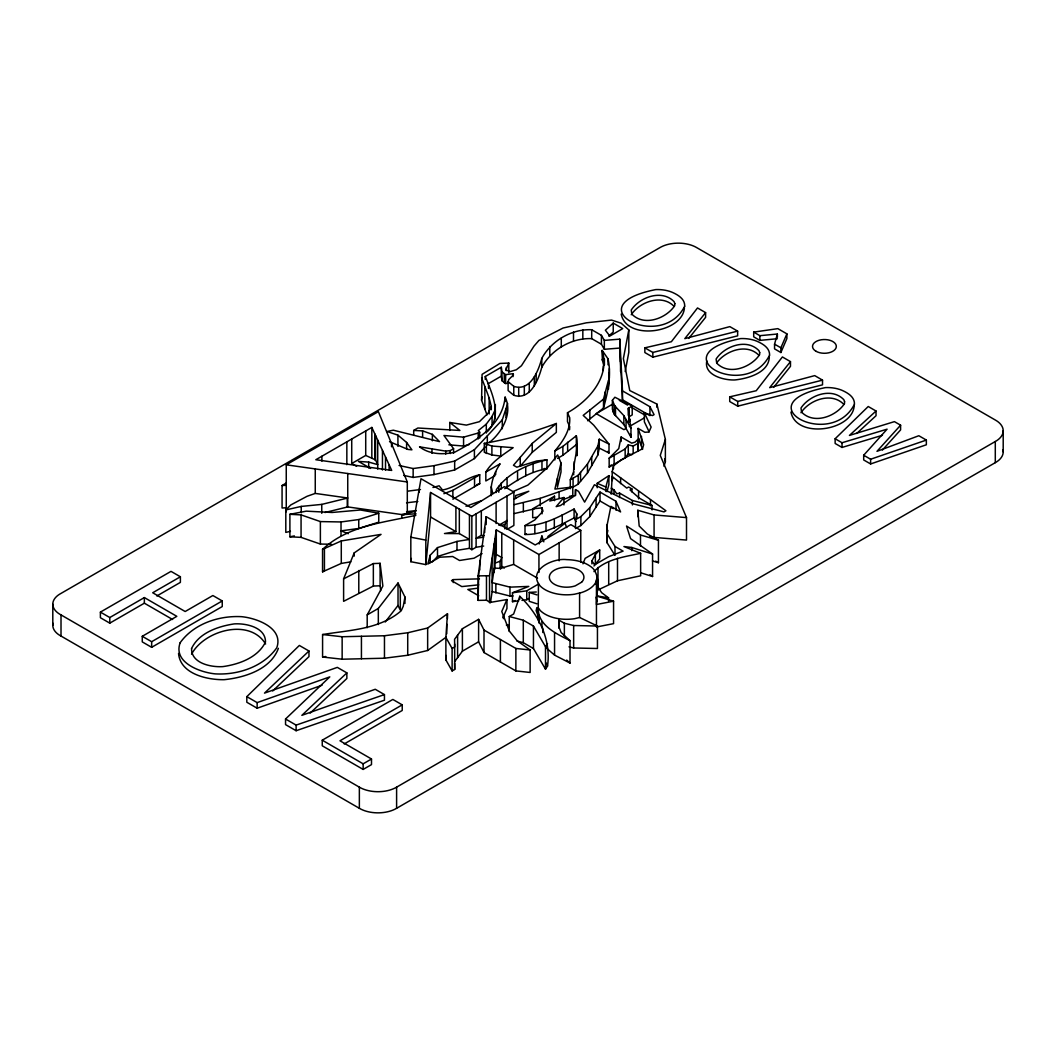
<?xml version="1.0" encoding="UTF-8"?>
<svg xmlns="http://www.w3.org/2000/svg" width="1056" height="1056" viewBox="0 0 1056 1056"><rect width="100%" height="100%" fill="white"/><g stroke="black" fill="none" stroke-linecap="round" stroke-linejoin="round"><path stroke-width="1.5" d="M607.16 542.876L607.16 533.966L615.001 546.467L615.001 555.377L607.16 542.876L607.226 524.489L610.896 506.352L620.585 511.936L616.004 501.31L600.019 492.083L589.829 507.646L580.892 516.582L575.52 519.684L575.52 528.594L580.892 525.492L589.829 516.556L600.019 500.993L600.019 492.083M485.258 379.474L485.258 376.504L501.31 367.237L501.904 371.752L505.626 374.642L512.992 373.692L513.454 374.893L508.794 379.54L508.108 381.638L513.77 386.351C530.363 391.855 538.507 370.709 541.781 358.393C551.272 340.798 571.6 328.799 591.703 329.736L601.432 335.346L604.336 340.388L619.806 339.148L622.486 390.878L649.942 406.732L654.073 414.652L652.502 415.562L644.371 412.922L651.13 427.073L648.925 432.023L644.82 432.274L638.141 428.419L643.658 444.682L642.51 448.787L621.113 459.901L613.496 465.828L612.203 471.689L665.927 510.774L664 511.896L633.191 503.804L594.422 484.744L584.615 502.128L578.543 491.357L575.52 489.614L575.362 495.264L560.446 505.547L556.169 506.629L563.944 497.508L563.944 504.926M569.567 429.779L569.712 426.65L567.481 421.648L567.481 412.738C589.05 400.739 610.5 376.662 602.158 350.394L608.045 358.868C611.635 375.487 607.9 392.066 603.504 408.052L587.624 420.763M573.712 474.791C572.748 461.459 579.322 449.117 576.312 435.745L562.874 446.371L554.836 451.018L554.836 459.928M487.265 431.746C503.078 416.328 492.07 393.268 485.258 376.504M495.079 418.968L495.37 404.567M454.661 644.081L454.7 669.451L452.113 670.943L445.883 659.934L445.883 637.454L447.454 613.76L427.654 628.016L407.722 632.768L384.463 635.752L342.144 636.742L322.582 634.537L322.582 657.017L342.144 659.208L384.463 658.218L407.722 655.248L427.654 650.483L446.134 637.177M445.883 659.934L446.186 655.472M608.454 389.202L609.338 368.636M611.186 494.182L612.176 476.467L626.749 488.083L628.597 487.014L631.884 488.915L631.884 491.885M611.556 492.743L611.926 488.321M513.876 492.056L504.451 486.605L470.818 507.487L421.001 478.724L410.824 537.2L410.824 561.7L425.819 564.604L425.819 540.118L430.558 492.479L471.847 516.318L513.876 492.056L513.876 525.452L507.025 529.412L507.025 496.003M425.819 564.604L430.558 516.978L430.558 492.479M496.096 492.571L496.426 489.548C507.738 473.048 527.881 464.086 546.942 459.862L546.942 468.772C531.34 471.227 517.334 479.701 504.742 488.704M503.065 617.43L506.946 608.467L506.946 599.557L490.235 602.408L486.473 600.244L478.13 600.376L478.13 575.89L486.169 516.661L535.207 544.962L570.847 524.634L580.774 530.363L580.774 562.175M478.13 600.376L478.751 571.296M487.014 414.916L481.576 400.211L482.077 374.352L499.884 363.462L508.794 363.053L508.794 372.676M481.576 400.211L482.077 396.818M489.522 602.738L489.522 575.705L496.294 529.888L538.943 554.519L580.774 530.363M496.294 554.387L495 563.125L500.108 561.224L501.772 557.542L496.294 554.387L496.294 529.888M490.472 602.712L492.122 591.545L492.122 558.136M637.732 443.454L638.524 438.689L635.237 442.055L631.726 443.164L621.1 437.026L618.763 448.576L609.167 458.172L609.167 467.082L625.152 457.855L628.267 453.763L628.267 444.853L633.164 446.094L637.732 443.454L637.732 450.886M637.996 450.78L638.524 438.689M410.824 561.7L411.378 558.452M367.198 627.713L367.198 614.882L378.325 608.454L398.02 583.004L404.95 597.01L403.26 606.236L401.227 610.751C379.632 629.574 349.43 630.049 322.582 634.537M508.794 363.053L505.837 369.864L509.982 371.633L516.305 369.785L521.44 365.746L533.993 346.13L538.943 340.415L563.099 328.007L586.318 322.819L611.53 320.087L621.086 323.149L628.808 329.908L628.808 352.374L625.192 371.514M628.808 329.908L623.383 358.604L629.759 390.548L656.885 404.065L665.372 439.428L665.372 461.908L663.986 466.264M491.212 495.713C490.076 484.321 493.865 473.167 500.161 463.782L485.826 472.058L485.826 480.968L494.947 475.702M603.504 408.052L603.504 399.142L608.454 380.292M573.078 478.196L573.078 487.106L578.213 484.136L587.492 472.943L597.934 454.832L597.934 445.922L599.28 439.19L609.008 444.101L609.008 453.011L599.28 448.1L599.28 439.19M597.934 454.832L599.28 448.1M607.847 530.376L607.226 533.399L607.226 524.489M575.52 519.684L576.787 513.889L574.094 509.032C558.598 516.925 543.035 525.848 525.004 525.598L525.004 534.508C543.035 534.758 558.598 525.835 574.094 517.942L574.094 509.032M489.456 442.477C502.115 432.102 513.005 413.345 505.124 397.148C502.405 425 476.705 440.431 454.304 452.43C442.53 454.727 429.436 454.45 419.536 446.833L445.738 451.123L450.278 450.582L453.565 448.694L443.956 435.494L463.571 437.144L478.21 433.039L479.688 432.194L478.328 430.597L486.301 424.116L492.07 416.407L495.079 410.058M612.85 477.668L612.203 480.599L612.203 471.689M538.969 622.855L538.124 618.46L538.468 608.045L540.236 610.513A30.466 17.596 0 0 0 574.504 618.71L579.586 617.496L597.445 626.036L597.445 648.503L573.646 647.988L568.999 646.84M538.124 618.46L538.468 583.559M536.844 607.596L536.158 610.632L538.468 616.955M597.089 577.223L596.059 581.777A30.466 17.596 0 0 1 581.856 592.456L574.504 594.224A30.466 17.596 0 0 1 540.236 586.027C526.891 570.2 552.988 557.779 566.623 559.627C575.995 559.865 585.869 561.964 593.01 568.432C601.234 578.239 596.165 592.984 596.455 604.507L613.562 601.194L613.562 623.66L596.455 626.974L596.455 580.021M513.533 491.344L527.868 485.113L547.523 467.584L557.647 454.951L561.013 463.056L554.902 489.073L572.788 487.001L572.788 495.911L563.64 499.435M605.88 491.462L605.88 487.014L608.89 475.636L597.194 483.305L597.194 487.753M607.015 491.66L608.89 484.546L608.89 475.636M455.902 507.118L455.902 531.617L444.484 533.531L459.334 533.597L469.445 539.418L456.984 541.424L437.501 547.602L430.201 555.218L427.812 564.076L439.679 557.225L452.668 556.512L459.545 560.485L474.078 558.202L482.077 553.582M753.694 332.112L777.85 328.64L786.892 333.854L786.892 338.567L780.886 352.519L774.55 348.863L774.55 344.164L777.374 334.026L759.858 335.676L753.694 332.112L753.694 336.824L759.858 340.388L777.374 338.725M665.372 439.428L660.264 455.413L686.506 517.598L686.506 540.078L654.073 537.412L649.638 536.144M278.388 648.331C270.692 669.53 244.636 677.622 224.057 679.694C206.91 679.919 180.312 673.939 178.543 653.426M502.3 428.762L502.3 419.852L507.672 403.484M706.82 360.875C703.534 375.17 723.941 380.424 734.884 379.949C748.057 378.55 769.111 372.662 769.309 356.69M517.057 641.045L523.301 642.695L533.452 648.542L545.503 669.2L547.523 666.085C551.298 639.5 538.679 614.315 519.763 596.27L513.652 613.985L509.256 616.519L509.256 631.448M539.154 543.985L541.913 536.026L543.814 541.834M508.108 381.638L508.108 390.548L513.77 395.261C530.363 400.765 538.507 379.619 541.781 367.303C551.272 349.708 571.6 337.696 591.703 338.646L601.432 344.256L604.336 349.298L619.806 348.058L619.806 339.148M582.978 563.825L585.143 558.36L599.702 549.965L599.702 558.875L593.987 565.99M191.558 654.179C204.204 630.379 249.559 617.602 265.597 643.988M380.701 590.647L380.107 585.776L373.349 586.054L343.609 601.326L343.609 578.86L354.196 552.922L381.044 534.376L341.286 540.949L322.555 549.371L322.555 571.837L341.286 563.416L350.83 561.845M570.293 488.717L570.293 479.807L573.712 471.821M780.886 352.519L780.886 347.807L786.892 333.854M506.946 599.557L501.772 611.503L509.414 631.132L517.189 640.794L530.125 649.994L530.125 672.461L515.869 670.916L484.004 652.529L478.606 641.81L478.606 619.344L462.396 628.703L454.582 639.263L454.7 646.972L452.113 648.476L452.113 670.943M500.663 568.907L501.772 566.452L501.772 533.056M481.576 377.744L489.166 397.954L491.304 406.507L488.149 413.081L479.437 421.674L466.382 425.106L449.79 422.453L449.79 430.478M504.926 528.911L504.926 524.462L507.025 520.502L498.841 525.228M591.914 563.891L591.914 560.921L595.373 554.519L599.702 549.965M367.198 614.882L382.866 586.04L380.107 563.31L373.349 563.574L343.609 578.86M570.293 479.807L578.213 475.226L587.492 464.033L597.934 445.922M612.388 400.33L614.79 405.926L614.79 414.836L612.388 409.24L612.388 400.33L614.869 397.228L632.214 406.019L632.214 414.929L629.152 416.711L629.152 407.801L628.188 415.166M545.503 669.2L545.503 646.734L547.523 643.619M631.237 314.741C639.725 301.818 661.874 293.687 674.071 306.359M716.852 362.63C725.762 350.566 747.094 342.949 758.947 355.357M800.989 412.738C809.477 399.828 831.626 391.697 843.81 404.369M485.826 472.058C492.215 461.327 503.21 454.727 513.15 447.665L491.898 446.041L484.295 443.362L484.295 452.272L491.898 454.951L500.782 456.1L500.782 447.19M454.582 661.729L462.396 651.169L478.606 641.81M609.167 458.172L625.152 448.945L628.267 444.853M385.216 622.01L398.02 605.471L398.02 583.004M705.606 312.629L684.816 338.646L729.841 326.621L737.642 331.122L737.642 335.834L652.846 357.166L644.846 352.546L644.846 347.833L671.365 341.722L697.514 307.956L705.606 312.629L705.606 317.328L688.776 338.395M790.482 361.627L769.692 387.644L814.717 375.619L822.518 380.134L822.518 384.833L737.722 406.164L729.722 401.544L729.722 396.832L756.241 390.72L782.39 356.954L790.482 361.627L790.482 366.34L773.652 387.394M554.836 451.018C562.544 441.632 570.623 430.478 569.712 417.74L567.481 412.738M520.238 457.38L520.238 466.29L532.224 452.338L556.34 432.379L556.34 423.482L532.224 443.428L513.454 465.26L516.806 467.188L536.659 460.997L546.942 459.862M876.031 411.022L849.433 435.428L894.419 421.634L900.596 425.198L876.982 451.334L918.826 435.732L926.35 440.075L926.35 444.774L870.619 463.954L863.689 459.954L863.689 455.242L887.093 429.172L842.028 442.741L835.138 438.755L868.23 406.507L876.031 411.022L876.031 415.734L856.693 433.475M882.354 450.107L900.596 429.911L900.596 425.198M399.062 465.498L413.147 468.534L433.99 465.67L454.661 461.063L474.408 449.671L502.3 419.852M403.762 475.411L413.147 477.444L433.99 474.58L454.661 469.973L474.408 458.581L485.166 447.071M432.287 561.95L437.501 556.512L456.984 550.334L469.445 548.328L471.847 549.714L476.111 547.259L483.674 546.044M593.96 571.626C605.88 559.007 624.558 556.855 640.636 553.331L640.636 575.797L617.496 580.774L597.986 589.934M554.519 500.65L554.519 496.201L549.78 501.006L563.944 497.508M285.806 509.929L290.809 504.94L307.058 496.294L315.256 493.416L347.741 498.01L321.763 504.398L301.237 506.418L285.806 509.929L285.806 532.396L290.44 531.34M609.167 467.082L611.305 464.957M322.054 685.225L257.149 708.22L246.814 702.253L246.814 696.643L299.35 645.454L308.972 651.011L308.972 656.621L272.686 690.967M308.972 651.011L264.502 693.119L337.326 667.379L346.856 672.883L301.858 715.348L375.25 689.278L384.45 694.597L384.45 700.207L296.116 730.726L285.542 724.614L285.542 719.004L329.789 676.883L257.149 702.61L246.814 696.643M310.147 713.13L346.856 678.493L346.856 672.883M613.232 323.11L605.378 330.198L609.84 336.032L622.723 328.588L613.232 323.11L613.232 332.02L608.744 336.072M557.515 458.383L562.874 455.281L576.312 444.655L576.312 435.745M322.555 549.371C347.569 525.835 383.645 522.496 415.853 515.328M603.504 399.142L583.202 415.391L593.723 425.159L609.008 444.101M547.84 536.527L565.079 523.222L566.716 527.617M286.255 507.764L282.071 508.002L282.071 485.536L286.308 482.975M413.688 435.257L413.688 430.439L417.872 428.01L459.888 430.452L449.79 422.453M286.255 511.764L286.255 464.812L378.365 411.629L407.299 481.972L407.299 513.77M371.831 427.429L315.823 459.73L391.723 470.435L371.831 427.429L371.831 458.185M487.938 383.869L501.31 376.134L501.31 367.237M356.611 466.356L351.727 463.518L365.719 455.44L375.54 459.928L377.705 464.627L368.689 462.079L358.446 461.406L370.59 468.415M172.59 619.489L144.355 603.187L109.784 623.146L100.399 617.72L100.399 612.11L171.006 571.362L180.391 576.774L180.391 582.384L156.856 595.98M100.399 612.11L109.784 617.536L144.355 597.577L176.827 616.334L142.27 636.293L142.27 641.903L151.655 647.315L222.248 606.553L222.248 600.943L212.863 595.531L185.17 611.516L152.698 592.759L180.391 576.774M142.27 636.293L151.655 641.705L222.248 600.943M443.876 493.706L452.879 490.314L479.741 474.791L479.741 483.701L452.879 499.224M612.427 404.263L596.191 413.635L623.938 429.66L626.05 428.446L626.05 419.536M322.555 571.837L324.43 570.755L324.43 548.288M632.214 406.019L627.845 408.553L630.973 428.314L630.973 437.224L623.858 424.552L613.919 413.886M629.284 426.571L644.292 417.912M484.123 535.616L481.325 535.339L476.111 538.349L483.674 537.134M537.372 517.255L532.686 517.717L532.686 508.807L554.519 496.201M525.004 525.598L534.745 519.974L543.008 511.183L542.045 507.896L532.686 508.807M525.004 534.508L526.363 533.729M479.424 578.846L453.288 579.612L451.493 580.642L461.802 586.582L478.724 584.839M631.884 488.915L630.036 489.984L639.184 498.036L652.054 505.454L652.054 509.916M518.8 600.824L512.464 601.682L512.464 592.772L526.746 590.832L537.649 584.536M521.981 600.389L526.746 599.742L529.465 598.171M402.23 704.854L339.979 740.797L371.501 759L371.501 764.61L363.158 769.428L322.252 745.8L322.252 740.19L392.845 699.442L402.23 704.854L402.23 710.464L344.216 743.952M322.252 740.19L363.158 763.818L371.501 759M61.01 614.909L359.357 787.156A25.951 14.982 0 0 0 396.607 787.156L995.293 441.514A25.872 14.942 0 0 0 995.293 420.011L696.934 247.751A25.714 14.837 0 0 0 659.696 247.751L61.01 593.406A25.225 14.56 0 0 0 61.01 614.909L61.01 636.055L359.357 808.302A25.951 14.982 0 0 0 396.607 808.302L995.293 462.66A25.872 14.942 0 0 0 1002.962 449.922M514.008 499.171L528.805 491.238L515.605 495.581L515.605 498.551M512.464 592.772L528.805 586.41L509.982 587.136L492.122 582.635L494.261 568.102L500.676 568.392L513.652 564.406L537.544 578.2M512.464 601.682L515.434 600.521M514.457 504.61L540.21 498.34L572.788 487.001M556.34 423.482C533.016 432.089 508.754 439.124 484.295 443.362M465.973 506.246L481.404 500.755M628.492 420.618L630.221 420.011L630.221 420.935L628.492 421.542M863.689 455.242L870.619 459.241L926.35 440.075M285.542 719.004L296.116 725.116L384.45 694.597M331.492 544.249L320.377 544.051L301.066 537.372L289.898 536.791L289.898 514.312L301.066 514.892L320.377 521.585L341.022 521.954L358.75 519.552L378.761 513.242L378.761 522.152L358.75 528.462L341.022 530.864L348.295 533.702M479.741 474.791C466.356 477.365 456.007 487.489 442.57 489.997L439.098 485.8L432.96 487.489M476.771 484.612L479.741 483.701M835.138 438.755L835.138 443.467L842.028 447.44L882.433 435.283M448.853 444.814L463.571 446.054L469.432 444.418M514.457 513.52L534.085 508.966M500.518 525.624L504.926 524.462M644.846 347.833L652.846 352.453L737.642 331.122M729.722 396.832L737.722 401.452L822.518 380.134M324.958 512.516L347.741 506.92L404.078 514.906M401.821 517.625L401.821 514.655L415.694 511.236M652.054 505.454L632.386 500.491L619.595 493.112L616.783 493.786L613.958 489.852L611.186 488.242M289.898 514.312L306.293 511.157L332.046 512.477L360.439 509.995L378.761 513.242M289.898 536.791L294.373 535.92M322.582 657.017L325.789 656.528M501.31 376.134L501.904 380.662L505.626 383.552L508.57 383.17M478.328 588.113L467.821 589.472L478.751 595.782M407.893 491.132L420.473 489.535M406.573 502.801L417.833 501.455M406.573 511.711L416.222 510.563M569.527 496.28L572.788 495.911M401.821 514.655L416.038 513.784M282.071 485.536L286.255 485.285M536.923 603.808L529.241 601.313L529.241 592.403L536.29 591.994M492.122 591.545L509.982 596.046L513.124 595.927M478.13 575.89L489.522 575.705M558.848 628.109L558.848 620.083L564.366 623.225L573.646 625.508L597.445 626.036M413.688 430.439L422.611 430.888L432.366 434.359L439.52 441.632L393.32 430.201L387.024 431.482L397.927 435.151L406.6 442.438L411.906 449.816L407.893 449.42L389.532 441.672M637.811 516.688L637.811 510.272L654.073 514.945L686.506 517.598M544.13 468.521L546.942 468.772M478.606 619.344L484.004 630.062L515.869 648.45L530.125 649.994M640.675 572.761L652.568 576.51L652.568 554.044L631.752 547.483L623.938 546.546L640.636 553.331M506.339 625.02L509.256 625.429M286.255 464.812L407.299 481.972M596.772 595.861L608.546 597.854L608.546 601.062M410.824 537.2L425.819 540.118M628.267 453.763L631.95 454.687M509.256 616.519L523.301 620.215L533.452 626.076L545.503 646.734M652.568 554.044L630.59 538.639L626.525 526.02L640.49 534.996L658.442 540.236L658.442 562.703L652.463 560.96M596.812 596.086L613.562 601.194M529.241 592.403L536.923 594.898M597.194 483.305L605.88 487.014M538.124 609.55C539.22 626.248 557.014 634.036 570.016 640.622L570.016 663.089L554.558 655.116L546.533 648.107M658.442 540.236L647.341 534.006L639.184 526.007L637.811 510.272M655.67 561.145L658.442 562.703M774.55 344.164L780.886 347.807M619.806 348.058L622.486 399.788L649.942 415.628L649.942 406.732M619.278 400.316L627.594 405.121M631.765 407.524L644.239 414.731M600.019 500.993L613.338 508.675M615.001 546.467L623.08 551.126L608.744 556.657L594.607 564.815L591.914 560.921M430.558 516.978L455.902 531.617M501.772 566.452L504.412 567.983M649.981 574.702L652.568 576.51M608.546 597.854L601.63 592.654L595.861 583.783M570.016 640.622L561.132 632.531L558.914 626.815L558.848 620.083M566.689 660.053L570.016 663.089M614.79 405.926L623.858 415.642L630.973 428.314M602.158 350.394L602.831 360.294M607.926 451.334L609.008 453.011M445.883 637.454L452.113 648.476M574.094 517.942L576.114 521.585M398.02 605.471L400.316 610.117L400.316 587.638M649.097 431.746L644.371 421.832L644.371 412.922M642.563 449.42L638.141 437.329L638.141 428.419M546.454 663.115L547.523 666.085M602.158 359.304L603.623 364.927M664.633 458.832L665.372 461.908M491.212 486.803L492.703 493.139M596.059 597.168L597.089 601.722M630.458 433.976L630.973 437.224M608.692 372.662L609.338 377.546M854.185 405.689C852.588 431.033 796.277 439.322 790.957 412.091M684.433 307.679C682.836 333.023 626.525 341.326 621.205 314.094M576.312 444.655L576.827 455.77M454.608 663.34L454.7 669.451M1003.2 430.756L1003.2 451.915M995.293 441.514L995.293 462.66M870.619 459.241L870.619 463.954M842.028 442.741L842.028 447.44M777.374 334.026L777.374 337.154M759.858 335.676L759.858 340.388M737.722 401.452L737.722 406.164M656.885 404.065L656.885 407.273M654.073 514.945L654.073 537.412M652.846 352.453L652.846 357.166M650.483 499.844L650.483 505.784M641.48 436.352L641.48 445.262M640.49 534.996L640.49 546.229M638.59 491.423L638.59 498.854M633.164 446.094L633.164 453.512M632.386 500.491L632.386 504.94M631.752 547.483L631.752 550.691M629.429 418.546L629.429 421.516M629.284 417.661L629.284 422.11M625.152 448.945L625.152 457.855M623.858 415.642L623.858 424.552M622.486 390.878L622.486 399.788M621.1 437.026L621.1 441.487M620.545 362.696L620.545 371.606M620.598 477.695L620.598 483.635M620.242 352.942L620.242 361.852M619.595 493.112L619.595 497.561M617.496 558.294L617.496 580.774M616.004 501.31L616.004 510.22M615.49 406.666L615.49 415.576M615.173 406.336L615.173 415.246M614.117 455.321L614.117 464.231M613.958 489.852L613.958 494.3M613.496 465.828L613.496 468.798M612.929 403.141L612.929 412.051M612.176 476.467L612.176 479.437M608.705 561.752L608.705 584.219M608.045 358.868L608.045 364.808M604.89 392.198L604.89 401.108M604.336 340.388L604.336 349.298M604.402 359.053L604.402 364.993M603.2 366.036L603.2 370.484M602.435 351.476L602.435 360.386M601.432 335.346L601.432 344.256M597.986 567.468L597.986 588.324M596.086 498.102L596.086 507.012M595.373 554.519L595.373 563.429M591.703 329.736L591.703 338.646M591.703 456.733L591.703 465.643M589.842 410.084L589.842 418.994M589.829 507.646L589.829 516.556M587.492 464.033L587.492 472.943M582.833 329.828L582.833 338.738M580.892 516.582L580.892 525.492M580.536 472.428L580.536 481.338M579.586 593.01L579.586 617.496M578.213 475.226L578.213 484.136M577.025 450.938L577.025 455.387M576.787 513.889L576.787 518.338M576.708 444.127L576.708 453.037M575.52 489.614L575.52 495.554M574.24 461.657L574.24 469.075M573.5 332.112L573.5 341.022M573.646 625.508L573.646 647.988M567.64 442.253L567.64 451.163M564.366 623.225L564.366 636.068M562.874 446.371L562.874 455.281M562.241 514.628L562.241 523.538M561.29 338.105L561.29 347.015M561.013 463.056L561.013 471.966L557.423 487.238L557.423 478.328M559.073 492.294L559.073 498.234M559.139 542.85L559.139 560.815M554.558 632.636L554.558 655.116M554.321 519.196L554.321 528.106M549.793 346.526L549.793 355.436M545.992 522.324L545.992 531.234M542.771 628.069L542.771 632.518M542.045 507.896L542.045 513.836M541.781 358.393L541.781 367.303M541.966 460.838L541.966 469.748M541.913 536.026L541.913 538.996M541.952 621.628L541.952 627.568M540.21 498.34L540.21 505.771M539.246 615.424L539.246 622.842M538.943 554.519L538.943 572.471M536.171 373.586L536.171 382.496M534.838 524.634L534.838 533.544M534.323 376.86L534.323 385.757M533.452 626.076L533.452 648.542M533.082 463.452L533.082 472.362M532.224 443.428L532.224 452.338M529.267 383.447L529.267 392.357M526.746 590.832L526.746 599.742M525.743 466.897L525.743 475.807M524.317 386.311L524.317 395.221M523.354 503.052L523.354 511.949M523.301 620.215L523.301 642.695M519.763 596.27L519.763 599.24M518.707 387.526L518.707 396.436M517.559 471.623L517.559 480.533M515.869 648.45L515.869 670.916M513.77 386.351L513.77 395.261M513.652 539.92L513.652 564.406M512.992 373.692L512.992 376.662M509.982 587.136L509.982 596.046M507.078 477.668L507.078 486.578M506.286 367.422L506.286 370.63M505.982 408.632L505.982 417.542M505.626 374.642L505.626 383.552M505.124 397.148L505.124 401.61M504.266 373.864L504.266 382.774M503.408 615.714L503.408 618.684M501.904 371.752L501.904 380.662M501.257 482.975L501.257 488.915M500.412 639.527L500.412 662.006M500.108 561.224L500.108 568.643M498.788 486.328L498.788 492.268M496.109 502.3L496.109 523.538M495.858 584.008L495.858 592.918M495.673 471.636L495.673 474.606M495 538.639L495 569.065M494.261 543.616L494.261 572.55M492.07 416.407L492.07 425.317M491.898 446.041L491.898 454.951M491.304 406.507L491.304 409.715M489.166 397.954L489.166 413.992M488.492 385.466L488.492 388.436M487.318 435.864L487.318 444.774M486.394 444.563L486.394 453.473M486.473 575.744L486.473 600.244M486.301 424.116L486.301 433.026M486.169 516.661L486.169 524.608M484.862 386.932L484.862 409.398M484.691 527.578L484.691 532.488M484.004 630.062L484.004 652.529M481.325 510.853L481.325 535.339M480.269 560.195L480.269 563.455M479.82 563.429L479.82 569.963M479.688 432.194L479.688 438.134M478.21 433.039L478.21 438.979M476.111 513.863L476.111 547.259M474.553 477.787L474.553 486.697M474.408 449.671L474.408 458.581M471.847 516.318L471.847 549.714M469.445 514.932L469.445 548.328M463.571 437.144L463.571 446.054M462.396 628.703L462.396 651.169M459.334 509.098L459.334 533.597M457.604 635.171L457.604 657.637M456.984 541.424L456.984 550.334M454.661 461.063L454.661 469.973M453.565 448.694L453.565 453.143M453.288 579.612L453.288 582.582M452.879 490.314L452.879 497.732M450.278 450.582L450.278 453.552M447.454 613.76L447.454 618.565M446.767 624.096L446.767 633.732M445.738 451.123L445.738 454.093M437.501 547.602L437.501 556.512M433.99 465.67L433.99 474.58M432.366 434.359L432.366 440.788M431.983 448.879L431.983 453.328M430.201 555.218L430.201 562.637M427.654 628.016L427.654 650.483M422.611 430.888L422.611 437.316M419.192 489.1L419.192 492.373M413.147 468.534L413.147 477.444M407.722 632.768L407.722 655.248M406.6 442.438L406.6 448.853M404.95 597.01L404.95 603.438M397.927 435.151L397.927 446.384M396.607 787.156L396.607 808.302M391.538 443.599L391.538 446.78M389.123 464.825L389.123 469.722M385.519 457.024L385.519 470.078M384.463 635.752L384.463 658.218M382.457 450.397L382.457 469.999M380.107 563.31L380.107 585.776M378.325 608.454L378.325 624.505M377.705 440.128L377.705 469.075M375.54 435.428L375.54 459.928M374.88 434.003L374.88 459.914M373.349 563.574L373.349 586.054M368.689 462.079L368.689 468.019M365.719 430.954L365.719 455.44M363.158 763.818L363.158 769.428M361.429 636.293L361.429 658.759M359.357 787.156L359.357 808.302M358.75 519.552L358.75 528.462M358.789 570.504L358.789 592.97M354.196 552.922L354.196 556.129M351.727 439.019L351.727 463.518M347.741 473.524L347.741 506.92M347.266 498.036L347.266 506.946M346.843 441.844L346.843 464.693M342.144 636.742L342.144 659.208M341.286 540.949L341.286 563.416M341.022 521.954L341.022 535.379M321.895 456.232L321.895 461.129M321.763 504.398L321.763 513.308M320.377 521.585L320.377 544.051M315.256 468.917L315.256 493.416M301.237 506.418L301.237 512.833M301.066 514.892L301.066 537.372M296.116 725.116L296.116 730.726M257.149 702.61L257.149 708.22M151.655 641.705L151.655 647.315M144.355 597.577L144.355 603.187M109.784 617.536L109.784 623.146M52.8 604.151L52.8 625.31M61.01 636.055A25.225 14.56 0 0 1 53.038 623.291M191.558 648.569C191.321 663.392 211.042 667.379 222.816 666.613C238.96 664.382 258.02 657.558 265.492 642.008C265.663 627.29 245.942 623.106 234.155 623.911C218.117 626.327 198.792 632.874 191.558 648.569M674.824 303.6L674.731 305.672C666.191 318.516 644.028 326.832 631.831 314.107L631.237 310.028C639.725 297.106 661.874 288.988 674.071 301.646L674.824 303.6M759.7 352.612L759.607 354.671C751.067 367.514 728.904 375.83 716.707 363.119L716.113 359.027C724.601 346.117 746.75 337.986 758.947 350.658L759.7 352.612M844.576 401.61L844.483 403.669C835.943 416.513 813.78 424.829 801.583 412.117L800.989 408.025C809.477 395.116 831.626 386.984 843.81 399.656L844.576 401.61M684.684 306.227C661.267 352.902 573.778 305.712 655.816 289.582A25.067 14.467 0 0 1 671.774 292.116C677.635 294.637 685.093 298.848 684.684 306.227M769.56 355.225C746.143 401.9 658.654 354.724 740.692 338.58A25.067 14.467 0 0 1 756.65 341.114C762.511 343.636 769.969 347.846 769.56 355.225M854.436 404.224C831.019 450.912 743.53 403.722 825.568 387.592A25.067 14.467 0 0 1 841.526 390.113C847.387 392.634 854.845 396.845 854.436 404.224M180.18 642.708C172.841 662.389 199.861 672.342 215.094 673.86C237.811 675.246 263.248 666.864 276.764 647.79C283.879 628.096 256.846 618.116 241.547 616.678C218.922 615.424 193.697 623.792 180.18 642.708M581.605 582.212L575.269 585.869A17.292 9.979 0 0 1 549.595 578.965A17.292 9.979 0 0 1 569.62 567.389A17.292 9.979 0 0 1 581.605 582.212M815.998 351.265A11.906 6.877 0 0 0 835.916 348.19A11.906 6.877 0 0 0 821.344 339.768A11.906 6.877 0 0 0 815.998 351.265"/></g></svg>
